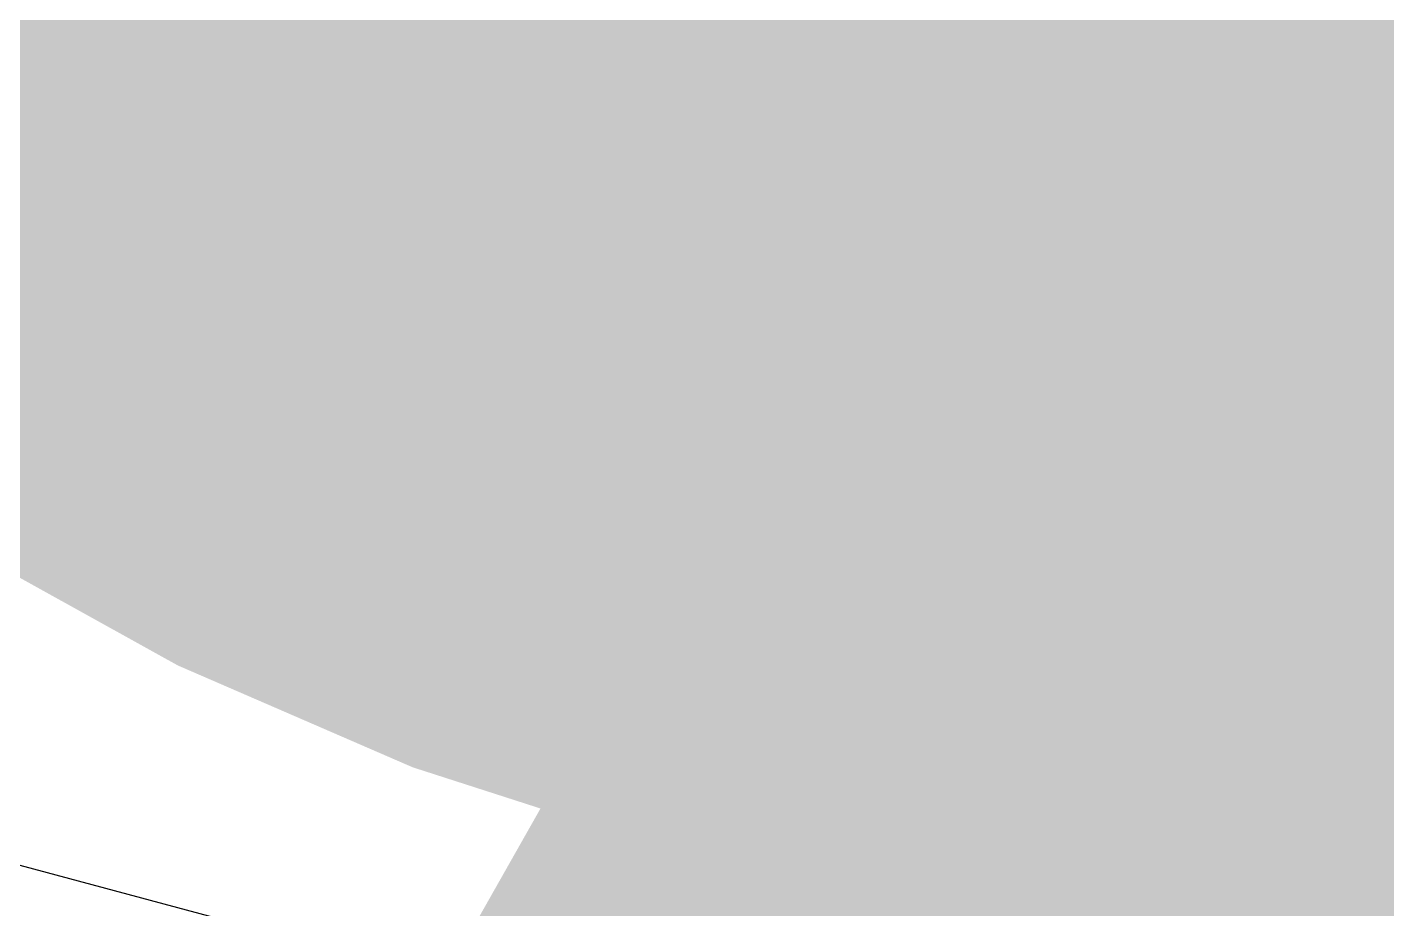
# Model space of a CAD drawing. Header units: inches. Extents: x -7 to 348, y -14 to 159.
# Drawn here: x 39.5937 to 39.9528, y 34.5682 to 34.8011 of the extents above; entities that cross this region are included whole.
import ezdxf

# ---------------------------------------------------------------- set-up
doc = ezdxf.new("R2010")
doc.units = ezdxf.units.IN
for name, color, linetype in [('Bottom Layer', 5, 'Continuous'), ('Dimension', 6, 'Continuous'), ('Fabrication', 76, 'Continuous'), ('Top Layer', 1, 'Continuous'), ('Top Overlay', 2, 'Continuous')]:
    doc.layers.add(name, color=color, linetype=linetype)

msp = doc.modelspace()

# ---------------------------------------------------------------- linework, layer by layer
at = {"layer": 'Bottom Layer'}
for points in [[(39.79293, 34.70748, 0.254, 0.254, -0.410559), (39.39057, 35.3965, 0.254, 0.254, 0)], [(39.79293, 34.70748, 0.254, 0.254, 0), (40.73418, 34.4459, 0.254, 0.254, 0)]]:
    msp.add_lwpolyline(points, format="xyseb", dxfattribs=at)
msp.add_lwpolyline([(39.72943, 34.70748, 0.127, 0.127, 1), (39.85643, 34.70748, 0.127, 0.127, 1)], format="xyseb", close=True, dxfattribs=at)
msp.add_lwpolyline([(39.72943, 34.70748, 0.127, 0.127, 1), (39.85643, 34.70748, 0.127, 0.127, 1)], format="xyseb", close=True, dxfattribs=at)
at = {"layer": 'Dimension'}
msp.add_lwpolyline([(29.16305, -5.34744, 0.254, 0.254, 0), (42.36283, 43.91478, 0.254, 0.254, 0)], format="xyseb", dxfattribs=at)
for points in [[(58.31, 19.467, 0.254, 0.254, 1), (13.31, 19.467, 0.254, 0.254, 1)], [(54.56034, 19.46693, 0.254, 0.254, 1), (17.06033, 19.46693, 0.254, 0.254, 1)]]:
    msp.add_lwpolyline(points, format="xyseb", close=True, dxfattribs=at)
at = {"layer": 'Fabrication'}
for points in [[(39.83045, 34.95648, 0.0127, 0.0127, -0.476876), (38.92475, 34.22281, 0.0127, 0.0127, 0)], [(39.83045, 34.95648, 0.0127, 0.0127, -0.476876), (38.92475, 34.22281, 0.0127, 0.0127, 0)], [(39.83045, 34.95648, 0.0127, 0.0127, -0.476876), (38.92475, 34.22281, 0.0127, 0.0127, 0)], [(39.83045, 34.95648, 0.0127, 0.0127, -0.476876), (38.92475, 34.22281, 0.0127, 0.0127, 0)], [(39.89903, 34.80766, 0.0127, 0.0127, 0), (39.90502, 34.79458, 0.0127, 0.0127, 0)], [(39.89903, 34.80766, 0.0127, 0.0127, 0), (39.90502, 34.79458, 0.0127, 0.0127, 0)], [(39.90502, 34.79458, 0.0127, 0.0127, 0), (39.91391, 34.77515, 0.0127, 0.0127, 0)], [(39.90502, 34.79458, 0.0127, 0.0127, 0), (39.91391, 34.77515, 0.0127, 0.0127, 0)], [(39.91391, 34.77515, 0.0127, 0.0127, 0), (39.9168, 34.76882, 0.0127, 0.0127, 0)], [(39.91391, 34.77515, 0.0127, 0.0127, 0), (39.9168, 34.76882, 0.0127, 0.0127, 0)], [(39.9168, 34.76882, 0.0127, 0.0127, 0), (39.9216, 34.7583, 0.0127, 0.0127, 0)], [(39.9168, 34.76882, 0.0127, 0.0127, 0), (39.9216, 34.7583, 0.0127, 0.0127, 0)], [(39.9216, 34.7583, 0.0127, 0.0127, 0), (39.92731, 34.74582, 0.0127, 0.0127, 0)], [(39.9216, 34.7583, 0.0127, 0.0127, 0), (39.92731, 34.74582, 0.0127, 0.0127, 0)], [(39.92731, 34.74582, 0.0127, 0.0127, 0), (39.93428, 34.73053, 0.0127, 0.0127, 0)], [(39.92731, 34.74582, 0.0127, 0.0127, 0), (39.93428, 34.73053, 0.0127, 0.0127, 0)], [(39.93428, 34.73053, 0.0127, 0.0127, 0), (39.94363, 34.71001, 0.0127, 0.0127, 0)], [(39.93428, 34.73053, 0.0127, 0.0127, 0), (39.94363, 34.71001, 0.0127, 0.0127, 0)], [(39.94363, 34.71001, 0.0127, 0.0127, 0), (39.98415, 34.62079, 0.0127, 0.0127, 0)], [(39.94363, 34.71001, 0.0127, 0.0127, 0), (39.98415, 34.62079, 0.0127, 0.0127, 0)]]:
    msp.add_lwpolyline(points, format="xyseb", dxfattribs=at)
for points in [[(39.90184, 34.79458, 0.00635, 0.00635, 1), (39.90819, 34.79458, 0.00635, 0.00635, 1)], [(39.90184, 34.79458, 0.00635, 0.00635, 1), (39.90819, 34.79458, 0.00635, 0.00635, 1)], [(39.90184, 34.79458, 0.00635, 0.00635, 1), (39.90819, 34.79458, 0.00635, 0.00635, 1)], [(39.90184, 34.79458, 0.00635, 0.00635, 1), (39.90819, 34.79458, 0.00635, 0.00635, 1)], [(39.91073, 34.77515, 0.00635, 0.00635, 1), (39.91708, 34.77515, 0.00635, 0.00635, 1)], [(39.91073, 34.77515, 0.00635, 0.00635, 1), (39.91708, 34.77515, 0.00635, 0.00635, 1)], [(39.91073, 34.77515, 0.00635, 0.00635, 1), (39.91708, 34.77515, 0.00635, 0.00635, 1)], [(39.91073, 34.77515, 0.00635, 0.00635, 1), (39.91708, 34.77515, 0.00635, 0.00635, 1)], [(39.91363, 34.76882, 0.00635, 0.00635, 1), (39.91998, 34.76882, 0.00635, 0.00635, 1)], [(39.91363, 34.76882, 0.00635, 0.00635, 1), (39.91998, 34.76882, 0.00635, 0.00635, 1)], [(39.91363, 34.76882, 0.00635, 0.00635, 1), (39.91998, 34.76882, 0.00635, 0.00635, 1)], [(39.91363, 34.76882, 0.00635, 0.00635, 1), (39.91998, 34.76882, 0.00635, 0.00635, 1)], [(39.91843, 34.7583, 0.00635, 0.00635, 1), (39.92478, 34.7583, 0.00635, 0.00635, 1)], [(39.91843, 34.7583, 0.00635, 0.00635, 1), (39.92478, 34.7583, 0.00635, 0.00635, 1)], [(39.91843, 34.7583, 0.00635, 0.00635, 1), (39.92478, 34.7583, 0.00635, 0.00635, 1)], [(39.91843, 34.7583, 0.00635, 0.00635, 1), (39.92478, 34.7583, 0.00635, 0.00635, 1)], [(39.92413, 34.74582, 0.00635, 0.00635, 1), (39.93048, 34.74582, 0.00635, 0.00635, 1)], [(39.92413, 34.74582, 0.00635, 0.00635, 1), (39.93048, 34.74582, 0.00635, 0.00635, 1)], [(39.92413, 34.74582, 0.00635, 0.00635, 1), (39.93048, 34.74582, 0.00635, 0.00635, 1)], [(39.92413, 34.74582, 0.00635, 0.00635, 1), (39.93048, 34.74582, 0.00635, 0.00635, 1)], [(39.93111, 34.73053, 0.00635, 0.00635, 1), (39.93746, 34.73053, 0.00635, 0.00635, 1)], [(39.93111, 34.73053, 0.00635, 0.00635, 1), (39.93746, 34.73053, 0.00635, 0.00635, 1)], [(39.93111, 34.73053, 0.00635, 0.00635, 1), (39.93746, 34.73053, 0.00635, 0.00635, 1)], [(39.93111, 34.73053, 0.00635, 0.00635, 1), (39.93746, 34.73053, 0.00635, 0.00635, 1)], [(39.94045, 34.71001, 0.00635, 0.00635, 1), (39.9468, 34.71001, 0.00635, 0.00635, 1)], [(39.94045, 34.71001, 0.00635, 0.00635, 1), (39.9468, 34.71001, 0.00635, 0.00635, 1)], [(39.94045, 34.71001, 0.00635, 0.00635, 1), (39.9468, 34.71001, 0.00635, 0.00635, 1)], [(39.94045, 34.71001, 0.00635, 0.00635, 1), (39.9468, 34.71001, 0.00635, 0.00635, 1)]]:
    msp.add_lwpolyline(points, format="xyseb", close=True, dxfattribs=at)
at = {"layer": 'Top Layer'}
msp.add_line((37.9709, 35.01405), (41.35687, 34.10677), dxfattribs=at)
msp.add_lwpolyline([(23.95966, 38.67549, 2.032, 2.032, -0.53877), (58.06216, 22.88544, 2.032, 2.032, 0)], format="xyseb", dxfattribs=at)
at = {"layer": 'Top Overlay'}
msp.add_lwpolyline([(50.81035, 19.46693, 0.254, 0.254, 1), (20.81035, 19.46693, 0.254, 0.254, 1)], format="xyseb", close=True, dxfattribs=at)

doc.saveas('drawing.dxf')
